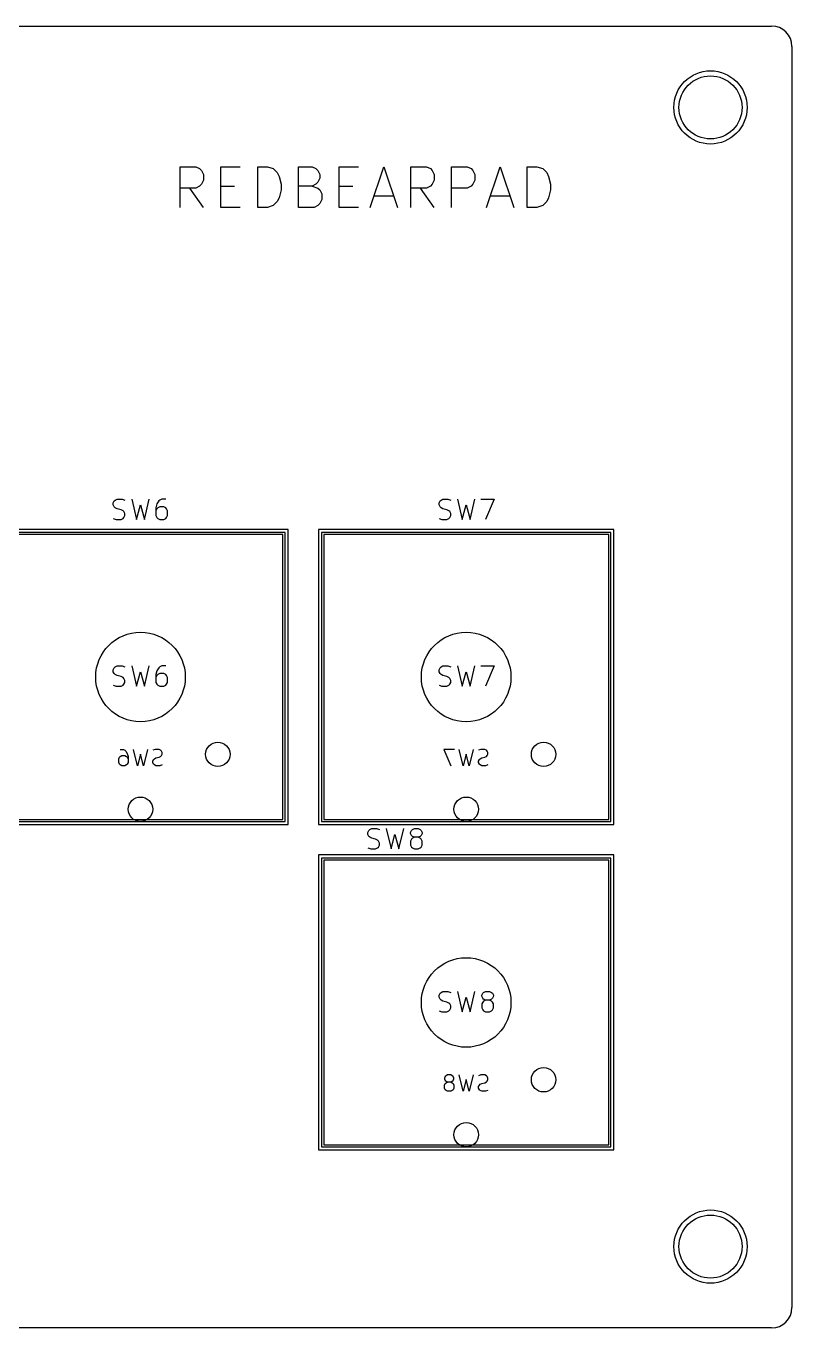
# Model space of a CAD drawing. Extents: x 0 to 96, y -64 to 1.6.
# Drawn here: x 58.4 to 96, y -64 to 0 of the extents above; entities that cross this region are included whole.
import ezdxf

# ---------------------------------------------------------------- set-up
doc = ezdxf.new("R2010")
doc.units = 0
for name, color, linetype in [('BLACK', 7, 'CONTINUOUS'), ('GRAY3', 9, 'CONTINUOUS'), ('LORANGE', 41, 'CONTINUOUS'), ('LYELLOW', 51, 'CONTINUOUS'), ('WHITE', 7, 'CONTINUOUS')]:
    doc.layers.add(name, color=color, linetype=linetype)

msp = doc.modelspace()

# ---------------------------------------------------------------- linework, layer by layer
at = {"layer": 'BLACK'}
for centre, radius in [((92, -4), 1.549999), ((64, -32), 2.199999), ((80, -32), 2.199999), ((67.8, -35.8), 0.6), ((83.8, -35.8), 0.6), ((64, -38.5), 0.6), ((80, -38.5), 0.6), ((80, -48), 2.199999), ((83.8, -51.8), 0.6), ((80, -54.5), 0.6), ((92, -60), 1.549999)]:
    msp.add_circle(centre, radius, dxfattribs=at)
at = {"layer": 'GRAY3', "linetype": 'CONTINUOUS'}
for p, q in [((71, -25), (57, -25)), ((71, -39), (71, -25)), ((73, -25), (73, -39)), ((87, -25), (73, -25)), ((87, -39), (87, -25)), ((62.666667, -31.645295), (62.714286, -31.550057)), ((62.666667, -31.740533), (62.666667, -31.645295)), ((62.714286, -31.835771), (62.666667, -31.740533)), ((62.714286, -31.550057), (62.761905, -31.502438)), ((62.761905, -31.88339), (62.714286, -31.835771)), ((62.761905, -31.502438), (62.857143, -31.454819)), ((62.857143, -31.931009), (62.761905, -31.88339)), ((62.857143, -31.454819), (63.095238, -31.454819)), ((63.047619, -31.978628), (62.857143, -31.931009)), ((63.142857, -32.026247), (63.047619, -31.978628)), ((63.095238, -31.454819), (63.238095, -31.502438)), ((63.571429, -31.454819), (63.809524, -32.454819)), ((63.809524, -32.454819), (64, -31.740533)), ((64, -31.740533), (64.190476, -32.454819)), ((64.190476, -32.454819), (64.428572, -31.454819)), ((64.809524, -31.692914), (64.761905, -31.88339)), ((64.761905, -31.88339), (64.761905, -32.264342)), ((64.809524, -31.931009), (64.761905, -32.026247)), ((64.904762, -31.550057), (64.809524, -31.692914)), ((64.857143, -31.88339), (64.809524, -31.931009)), ((64.952381, -31.835771), (64.857143, -31.88339)), ((64.952381, -31.502438), (64.904762, -31.550057)), ((65.047619, -31.454819), (64.952381, -31.502438)), ((65.142857, -31.835771), (64.952381, -31.835771)), ((65.238095, -31.454819), (65.047619, -31.454819)), ((65.238095, -31.88339), (65.142857, -31.835771)), ((65.285714, -31.931009), (65.238095, -31.88339)), ((65.333333, -32.026247), (65.285714, -31.931009)), ((78.666667, -31.645295), (78.714286, -31.550057)), ((78.666667, -31.740533), (78.666667, -31.645295)), ((78.714286, -31.835771), (78.666667, -31.740533)), ((78.714286, -31.550057), (78.761905, -31.502438)), ((78.761905, -31.88339), (78.714286, -31.835771)), ((78.761905, -31.502438), (78.857143, -31.454819)), ((78.857143, -31.931009), (78.761905, -31.88339)), ((78.857143, -31.454819), (79.095238, -31.454819)), ((79.047619, -31.978628), (78.857143, -31.931009)), ((79.142857, -32.026247), (79.047619, -31.978628)), ((79.095238, -31.454819), (79.238095, -31.502438)), ((79.571429, -31.454819), (79.809524, -32.454819)), ((79.809524, -32.454819), (80, -31.740533)), ((80, -31.740533), (80.190476, -32.454819)), ((80.190476, -32.454819), (80.428572, -31.454819)), ((80.714286, -31.454819), (81.380952, -31.454819)), ((81.380952, -31.454819), (80.952381, -32.454819)), ((62.666667, -32.4072), (62.809524, -32.454819)), ((62.809524, -32.454819), (63.047619, -32.454819)), ((63.047619, -32.454819), (63.142857, -32.4072)), ((63.190476, -32.073866), (63.142857, -32.026247)), ((63.142857, -32.4072), (63.190476, -32.35958)), ((63.238095, -32.169104), (63.190476, -32.073866)), ((63.190476, -32.35958), (63.238095, -32.264342)), ((63.238095, -32.264342), (63.238095, -32.169104)), ((64.761905, -32.264342), (64.809524, -32.35958)), ((64.809524, -32.35958), (64.857143, -32.4072)), ((64.857143, -32.4072), (64.952381, -32.454819)), ((64.952381, -32.454819), (65.142857, -32.454819)), ((65.142857, -32.454819), (65.238095, -32.4072)), ((65.238095, -32.4072), (65.285714, -32.35958)), ((65.285714, -32.35958), (65.333333, -32.264342)), ((65.333333, -32.264342), (65.333333, -32.026247)), ((78.666667, -32.4072), (78.809524, -32.454819)), ((78.809524, -32.454819), (79.047619, -32.454819)), ((79.047619, -32.454819), (79.142857, -32.4072)), ((79.190476, -32.073866), (79.142857, -32.026247)), ((79.142857, -32.4072), (79.190476, -32.35958)), ((79.238095, -32.169104), (79.190476, -32.073866)), ((79.190476, -32.35958), (79.238095, -32.264342)), ((79.238095, -32.264342), (79.238095, -32.169104)), ((57, -39), (71, -39)), ((73, -39), (87, -39)), ((73, -41), (73, -55)), ((87, -41), (73, -41)), ((87, -55), (87, -41)), ((78.666667, -47.645295), (78.714286, -47.550057)), ((78.666667, -47.740533), (78.666667, -47.645295)), ((78.714286, -47.835771), (78.666667, -47.740533)), ((78.714286, -47.550057), (78.761905, -47.502438)), ((78.761905, -47.88339), (78.714286, -47.835771)), ((78.761905, -47.502438), (78.857143, -47.454819)), ((78.857143, -47.931009), (78.761905, -47.88339)), ((78.857143, -47.454819), (79.095238, -47.454819)), ((79.047619, -47.978628), (78.857143, -47.931009)), ((79.142857, -48.026247), (79.047619, -47.978628)), ((79.095238, -47.454819), (79.238095, -47.502438)), ((79.571429, -47.454819), (79.809524, -48.454819)), ((79.809524, -48.454819), (80, -47.740533)), ((80, -47.740533), (80.190476, -48.454819)), ((80.190476, -48.454819), (80.428572, -47.454819)), ((80.761905, -47.645295), (80.809524, -47.550057)), ((80.761905, -47.692914), (80.761905, -47.645295)), ((80.809524, -47.788152), (80.761905, -47.692914)), ((80.809524, -47.978628), (80.761905, -48.073866)), ((80.809524, -47.550057), (80.857143, -47.502438)), ((80.857143, -47.835771), (80.809524, -47.788152)), ((80.857143, -47.931009), (80.809524, -47.978628)), ((80.857143, -47.502438), (80.952381, -47.454819)), ((80.952381, -47.88339), (80.857143, -47.835771)), ((80.952381, -47.88339), (80.857143, -47.931009)), ((80.952381, -47.454819), (81.142857, -47.454819)), ((81.142857, -47.88339), (80.952381, -47.88339)), ((81.142857, -47.454819), (81.238095, -47.502438)), ((81.238095, -47.835771), (81.142857, -47.88339)), ((81.238095, -47.931009), (81.142857, -47.88339)), ((81.238095, -47.502438), (81.285714, -47.550057)), ((81.285714, -47.788152), (81.238095, -47.835771)), ((81.285714, -47.978628), (81.238095, -47.931009)), ((81.285714, -47.550057), (81.333333, -47.645295)), ((81.333333, -47.692914), (81.285714, -47.788152)), ((81.333333, -48.073866), (81.285714, -47.978628)), ((81.333333, -47.645295), (81.333333, -47.692914)), ((78.666667, -48.4072), (78.809524, -48.454819)), ((78.809524, -48.454819), (79.047619, -48.454819)), ((79.047619, -48.454819), (79.142857, -48.4072)), ((79.190476, -48.073866), (79.142857, -48.026247)), ((79.142857, -48.4072), (79.190476, -48.35958)), ((79.238095, -48.169104), (79.190476, -48.073866)), ((79.190476, -48.35958), (79.238095, -48.264342)), ((79.238095, -48.264342), (79.238095, -48.169104)), ((80.761905, -48.073866), (80.761905, -48.264342)), ((80.761905, -48.264342), (80.809524, -48.35958)), ((80.809524, -48.35958), (80.857143, -48.4072)), ((80.857143, -48.4072), (80.952381, -48.454819)), ((80.952381, -48.454819), (81.142857, -48.454819)), ((81.142857, -48.454819), (81.238095, -48.4072)), ((81.238095, -48.4072), (81.285714, -48.35958)), ((81.285714, -48.35958), (81.333333, -48.264342)), ((81.333333, -48.264342), (81.333333, -48.073866)), ((73, -55), (87, -55))]:
    msp.add_line(p, q, dxfattribs=at)
at = {"layer": 'LORANGE', "linetype": 'CONTINUOUS'}
for p, q in [((63.009523, -35.562295), (63.161904, -35.562295)), ((63.161904, -35.562295), (63.238095, -35.60039)), ((63.238095, -35.60039), (63.27619, -35.638485)), ((63.27619, -35.638485), (63.35238, -35.752771)), ((63.35238, -35.752771), (63.390476, -35.905152)), ((63.847619, -36.362295), (63.657143, -35.562295)), ((64, -35.790866), (63.847619, -36.362295)), ((64.152381, -36.362295), (64, -35.790866)), ((64.342857, -35.562295), (64.152381, -36.362295)), ((64.723809, -35.562295), (64.609524, -35.60039)), ((64.914286, -35.562295), (64.723809, -35.562295)), ((64.990476, -35.60039), (64.914286, -35.562295)), ((65.028571, -35.638485), (64.990476, -35.60039)), ((65.066667, -35.714676), (65.028571, -35.638485)), ((65.028571, -35.867057), (65.066667, -35.790866)), ((65.066667, -35.790866), (65.066667, -35.714676)), ((79.428571, -35.562295), (78.895237, -35.562295)), ((78.895237, -35.562295), (79.238095, -36.362295)), ((79.847619, -36.362295), (79.657143, -35.562295)), ((80, -35.790866), (79.847619, -36.362295)), ((80.152381, -36.362295), (80, -35.790866)), ((80.342857, -35.562295), (80.152381, -36.362295)), ((80.723809, -35.562295), (80.609524, -35.60039)), ((80.914286, -35.562295), (80.723809, -35.562295)), ((80.990476, -35.60039), (80.914286, -35.562295)), ((81.028571, -35.638485), (80.990476, -35.60039)), ((81.066667, -35.714676), (81.028571, -35.638485)), ((81.028571, -35.867057), (81.066667, -35.790866)), ((81.066667, -35.790866), (81.066667, -35.714676)), ((62.933333, -36.019438), (62.971428, -35.943247)), ((62.933333, -36.209914), (62.933333, -36.019438)), ((62.971428, -36.286104), (62.933333, -36.209914)), ((62.971428, -35.943247), (63.009523, -35.905152)), ((63.009523, -36.3242), (62.971428, -36.286104)), ((63.009523, -35.905152), (63.085714, -35.867057)), ((63.085714, -36.362295), (63.009523, -36.3242)), ((63.085714, -35.867057), (63.238095, -35.867057)), ((63.238095, -36.362295), (63.085714, -36.362295)), ((63.238095, -35.867057), (63.314285, -35.905152)), ((63.314285, -36.3242), (63.238095, -36.362295)), ((63.314285, -35.905152), (63.35238, -35.943247)), ((63.35238, -36.286104), (63.314285, -36.3242)), ((63.35238, -35.943247), (63.390476, -36.019438)), ((63.390476, -36.209914), (63.35238, -36.286104)), ((63.390476, -35.905152), (63.390476, -36.209914)), ((64.609524, -36.133723), (64.647619, -36.057533)), ((64.609524, -36.209914), (64.609524, -36.133723)), ((64.647619, -36.286104), (64.609524, -36.209914)), ((64.647619, -36.057533), (64.685714, -36.019438)), ((64.685714, -36.3242), (64.647619, -36.286104)), ((64.685714, -36.019438), (64.761905, -35.981342)), ((64.761905, -36.362295), (64.685714, -36.3242)), ((64.761905, -35.981342), (64.914286, -35.943247)), ((64.952381, -36.362295), (64.761905, -36.362295)), ((64.914286, -35.943247), (64.990476, -35.905152)), ((65.066667, -36.3242), (64.952381, -36.362295)), ((64.990476, -35.905152), (65.028571, -35.867057)), ((80.609524, -36.133723), (80.647619, -36.057533)), ((80.609524, -36.209914), (80.609524, -36.133723)), ((80.647619, -36.286104), (80.609524, -36.209914)), ((80.647619, -36.057533), (80.685714, -36.019438)), ((80.685714, -36.3242), (80.647619, -36.286104)), ((80.685714, -36.019438), (80.761905, -35.981342)), ((80.761905, -36.362295), (80.685714, -36.3242)), ((80.761905, -35.981342), (80.914286, -35.943247)), ((80.952381, -36.362295), (80.761905, -36.362295)), ((80.914286, -35.943247), (80.990476, -35.905152)), ((81.066667, -36.3242), (80.952381, -36.362295)), ((80.990476, -35.905152), (81.028571, -35.867057)), ((78.971428, -51.638485), (78.933333, -51.714676)), ((78.933333, -51.714676), (78.933333, -51.752771)), ((78.933333, -51.752771), (78.971428, -51.828961)), ((79.009523, -51.60039), (78.971428, -51.638485)), ((78.971428, -51.828961), (79.009523, -51.867057)), ((79.085714, -51.562295), (79.009523, -51.60039)), ((79.238095, -51.562295), (79.085714, -51.562295)), ((79.314285, -51.60039), (79.238095, -51.562295)), ((79.35238, -51.638485), (79.314285, -51.60039)), ((79.314285, -51.867057), (79.35238, -51.828961)), ((79.390476, -51.714676), (79.35238, -51.638485)), ((79.35238, -51.828961), (79.390476, -51.752771)), ((79.390476, -51.752771), (79.390476, -51.714676)), ((79.847619, -52.362295), (79.657143, -51.562295)), ((80, -51.790866), (79.847619, -52.362295)), ((80.152381, -52.362295), (80, -51.790866)), ((80.342857, -51.562295), (80.152381, -52.362295)), ((80.723809, -51.562295), (80.609524, -51.60039)), ((80.914286, -51.562295), (80.723809, -51.562295)), ((80.990476, -51.60039), (80.914286, -51.562295)), ((81.028571, -51.638485), (80.990476, -51.60039)), ((81.066667, -51.714676), (81.028571, -51.638485)), ((81.028571, -51.867057), (81.066667, -51.790866)), ((81.066667, -51.790866), (81.066667, -51.714676)), ((78.933333, -52.057533), (78.971428, -51.981342)), ((78.933333, -52.209914), (78.933333, -52.057533)), ((78.971428, -52.286104), (78.933333, -52.209914)), ((78.971428, -51.981342), (79.009523, -51.943247)), ((79.009523, -52.3242), (78.971428, -52.286104)), ((79.009523, -51.867057), (79.085714, -51.905152)), ((79.009523, -51.943247), (79.085714, -51.905152)), ((79.085714, -52.362295), (79.009523, -52.3242)), ((79.085714, -51.905152), (79.238095, -51.905152)), ((79.238095, -52.362295), (79.085714, -52.362295)), ((79.238095, -51.905152), (79.314285, -51.867057)), ((79.238095, -51.905152), (79.314285, -51.943247)), ((79.314285, -52.3242), (79.238095, -52.362295)), ((79.314285, -51.943247), (79.35238, -51.981342)), ((79.35238, -52.286104), (79.314285, -52.3242)), ((79.35238, -51.981342), (79.390476, -52.057533)), ((79.390476, -52.209914), (79.35238, -52.286104)), ((79.390476, -52.057533), (79.390476, -52.209914)), ((80.609524, -52.133723), (80.647619, -52.057533)), ((80.609524, -52.209914), (80.609524, -52.133723)), ((80.647619, -52.286104), (80.609524, -52.209914)), ((80.647619, -52.057533), (80.685714, -52.019438)), ((80.685714, -52.3242), (80.647619, -52.286104)), ((80.685714, -52.019438), (80.761905, -51.981342)), ((80.761905, -52.362295), (80.685714, -52.3242)), ((80.761905, -51.981342), (80.914286, -51.943247)), ((80.952381, -52.362295), (80.761905, -52.362295)), ((80.914286, -51.943247), (80.990476, -51.905152)), ((81.066667, -52.3242), (80.952381, -52.362295)), ((80.990476, -51.905152), (81.028571, -51.867057))]:
    msp.add_line(p, q, dxfattribs=at)
at = {"layer": 'LYELLOW', "linetype": 'CONTINUOUS'}
for p, q in [((65.95238, -8.914838), (65.95238, -6.914838)), ((65.95238, -6.914838), (66.714285, -6.914838)), ((66.714285, -6.914838), (66.904761, -7.010076)), ((66.904761, -7.010076), (66.999999, -7.105314)), ((67.95238, -8.914838), (67.95238, -6.914838)), ((67.95238, -6.914838), (68.904761, -6.914838)), ((69.761904, -8.914838), (69.761904, -6.914838)), ((69.761904, -6.914838), (70.238094, -6.914838)), ((70.238094, -6.914838), (70.523809, -7.010076)), ((70.523809, -7.010076), (70.714285, -7.200552)), ((71.761904, -8.914838), (71.761904, -6.914838)), ((71.761904, -6.914838), (72.428571, -6.914838)), ((72.428571, -6.914838), (72.619047, -7.010076)), ((72.619047, -7.010076), (72.714285, -7.105314)), ((73.761904, -8.914838), (73.761904, -6.914838)), ((73.761904, -6.914838), (74.714285, -6.914838)), ((75.285714, -8.914838), (75.95238, -6.914838)), ((75.95238, -6.914838), (76.619047, -8.914838)), ((77.285714, -8.914838), (77.285714, -6.914838)), ((77.285714, -6.914838), (78.047619, -6.914838)), ((78.047619, -6.914838), (78.238095, -7.010076)), ((78.238095, -7.010076), (78.333333, -7.105314)), ((79.285714, -8.914838), (79.285714, -6.914838)), ((79.285714, -6.914838), (80.047619, -6.914838)), ((80.047619, -6.914838), (80.238095, -7.010076)), ((80.238095, -7.010076), (80.333333, -7.105314)), ((81, -8.914838), (81.666666, -6.914838)), ((81.666666, -6.914838), (82.333333, -8.914838)), ((83, -8.914838), (83, -6.914838)), ((83, -6.914838), (83.47619, -6.914838)), ((83.47619, -6.914838), (83.761905, -7.010076)), ((83.761905, -7.010076), (83.952381, -7.200552)), ((66.999999, -7.105314), (67.095237, -7.29579)), ((67.095237, -7.581504), (66.999999, -7.77198)), ((67.095237, -7.29579), (67.095237, -7.581504)), ((70.714285, -7.200552), (70.809523, -7.391028)), ((70.809523, -7.391028), (70.904761, -7.77198)), ((72.714285, -7.676742), (72.619047, -7.77198)), ((72.714285, -7.105314), (72.809523, -7.29579)), ((72.809523, -7.486266), (72.714285, -7.676742)), ((72.809523, -7.29579), (72.809523, -7.486266)), ((78.333333, -7.105314), (78.428571, -7.29579)), ((78.428571, -7.581504), (78.333333, -7.77198)), ((78.428571, -7.29579), (78.428571, -7.581504)), ((80.333333, -7.105314), (80.428571, -7.29579)), ((80.428571, -7.581504), (80.333333, -7.77198)), ((80.428571, -7.29579), (80.428571, -7.581504)), ((83.952381, -7.200552), (84.047619, -7.391028)), ((84.047619, -7.391028), (84.142857, -7.77198)), ((66.714285, -7.962457), (65.95238, -7.962457)), ((67.095237, -8.914838), (66.42857, -7.962457)), ((66.904761, -7.867219), (66.714285, -7.962457)), ((66.999999, -7.77198), (66.904761, -7.867219)), ((67.95238, -7.867219), (68.619047, -7.867219)), ((70.904761, -8.057695), (70.809523, -8.438647)), ((70.904761, -7.77198), (70.904761, -8.057695)), ((72.428571, -7.867219), (71.761904, -7.867219)), ((72.619047, -7.77198), (72.428571, -7.867219)), ((72.428571, -7.867219), (72.714285, -7.962457)), ((72.714285, -7.962457), (72.809523, -8.057695)), ((72.809523, -8.057695), (72.904761, -8.248171)), ((72.904761, -8.248171), (72.904761, -8.533885)), ((73.761904, -7.867219), (74.428571, -7.867219)), ((78.047619, -7.962457), (77.285714, -7.962457)), ((78.428571, -8.914838), (77.761904, -7.962457)), ((78.238095, -7.867219), (78.047619, -7.962457)), ((78.333333, -7.77198), (78.238095, -7.867219)), ((80.047619, -7.962457), (79.285714, -7.962457)), ((80.238095, -7.867219), (80.047619, -7.962457)), ((80.333333, -7.77198), (80.238095, -7.867219)), ((84.142857, -8.057695), (84.047619, -8.438647)), ((84.142857, -7.77198), (84.142857, -8.057695)), ((68.904761, -8.914838), (67.95238, -8.914838)), ((70.238094, -8.914838), (69.761904, -8.914838)), ((70.523809, -8.8196), (70.238094, -8.914838)), ((70.714285, -8.629123), (70.523809, -8.8196)), ((70.809523, -8.438647), (70.714285, -8.629123)), ((72.523809, -8.914838), (71.761904, -8.914838)), ((72.714285, -8.8196), (72.523809, -8.914838)), ((72.809523, -8.724361), (72.714285, -8.8196)), ((72.904761, -8.533885), (72.809523, -8.724361)), ((74.714285, -8.914838), (73.761904, -8.914838)), ((75.47619, -8.343409), (76.428571, -8.343409)), ((81.190476, -8.343409), (82.142857, -8.343409)), ((83.47619, -8.914838), (83, -8.914838)), ((83.761905, -8.8196), (83.47619, -8.914838)), ((83.952381, -8.629123), (83.761905, -8.8196)), ((84.047619, -8.438647), (83.952381, -8.629123)), ((62.666667, -23.442695), (62.714286, -23.347457)), ((62.666667, -23.537933), (62.666667, -23.442695)), ((62.714286, -23.633171), (62.666667, -23.537933)), ((62.714286, -23.347457), (62.761905, -23.299838)), ((62.761905, -23.68079), (62.714286, -23.633171)), ((62.761905, -23.299838), (62.857143, -23.252219)), ((62.857143, -23.252219), (63.095238, -23.252219)), ((63.095238, -23.252219), (63.238095, -23.299838)), ((63.571429, -23.252219), (63.809524, -24.252219)), ((63.809524, -24.252219), (64, -23.537933)), ((64, -23.537933), (64.190476, -24.252219)), ((64.190476, -24.252219), (64.428572, -23.252219)), ((64.809524, -23.490314), (64.761905, -23.68079)), ((64.904762, -23.347457), (64.809524, -23.490314)), ((64.952381, -23.633171), (64.857143, -23.68079)), ((64.952381, -23.299838), (64.904762, -23.347457)), ((65.047619, -23.252219), (64.952381, -23.299838)), ((65.142857, -23.633171), (64.952381, -23.633171)), ((65.238095, -23.252219), (65.047619, -23.252219)), ((65.238095, -23.68079), (65.142857, -23.633171)), ((78.666667, -23.442695), (78.714286, -23.347457)), ((78.666667, -23.537933), (78.666667, -23.442695)), ((78.714286, -23.633171), (78.666667, -23.537933)), ((78.714286, -23.347457), (78.761905, -23.299838)), ((78.761905, -23.68079), (78.714286, -23.633171)), ((78.761905, -23.299838), (78.857143, -23.252219)), ((78.857143, -23.252219), (79.095238, -23.252219)), ((79.095238, -23.252219), (79.238095, -23.299838)), ((79.571429, -23.252219), (79.809524, -24.252219)), ((79.809524, -24.252219), (80, -23.537933)), ((80, -23.537933), (80.190476, -24.252219)), ((80.190476, -24.252219), (80.428572, -23.252219)), ((80.714286, -23.252219), (81.380952, -23.252219)), ((81.380952, -23.252219), (80.952381, -24.252219)), ((62.666667, -24.2046), (62.809524, -24.252219)), ((62.857143, -23.728409), (62.761905, -23.68079)), ((62.809524, -24.252219), (63.047619, -24.252219)), ((63.047619, -23.776028), (62.857143, -23.728409)), ((63.142857, -23.823647), (63.047619, -23.776028)), ((63.047619, -24.252219), (63.142857, -24.2046)), ((63.190476, -23.871266), (63.142857, -23.823647)), ((63.142857, -24.2046), (63.190476, -24.15698)), ((63.238095, -23.966504), (63.190476, -23.871266)), ((63.190476, -24.15698), (63.238095, -24.061742)), ((63.238095, -24.061742), (63.238095, -23.966504)), ((64.761905, -23.68079), (64.761905, -24.061742)), ((64.809524, -23.728409), (64.761905, -23.823647)), ((64.761905, -24.061742), (64.809524, -24.15698)), ((64.857143, -23.68079), (64.809524, -23.728409)), ((64.809524, -24.15698), (64.857143, -24.2046)), ((64.857143, -24.2046), (64.952381, -24.252219)), ((64.952381, -24.252219), (65.142857, -24.252219)), ((65.142857, -24.252219), (65.238095, -24.2046)), ((65.285714, -23.728409), (65.238095, -23.68079)), ((65.238095, -24.2046), (65.285714, -24.15698)), ((65.333333, -23.823647), (65.285714, -23.728409)), ((65.285714, -24.15698), (65.333333, -24.061742)), ((65.333333, -24.061742), (65.333333, -23.823647)), ((78.666667, -24.2046), (78.809524, -24.252219)), ((78.857143, -23.728409), (78.761905, -23.68079)), ((78.809524, -24.252219), (79.047619, -24.252219)), ((79.047619, -23.776028), (78.857143, -23.728409)), ((79.142857, -23.823647), (79.047619, -23.776028)), ((79.047619, -24.252219), (79.142857, -24.2046)), ((79.190476, -23.871266), (79.142857, -23.823647)), ((79.142857, -24.2046), (79.190476, -24.15698)), ((79.238095, -23.966504), (79.190476, -23.871266)), ((79.190476, -24.15698), (79.238095, -24.061742)), ((79.238095, -24.061742), (79.238095, -23.966504)), ((71.1, -24.9), (56.9, -24.9)), ((71.1, -39.1), (71.1, -24.9)), ((72.9, -24.9), (72.9, -39.1)), ((87.1, -24.9), (72.9, -24.9)), ((87.1, -39.1), (87.1, -24.9)), ((56.9, -39.1), (71.1, -39.1)), ((72.9, -39.1), (87.1, -39.1)), ((75.166667, -39.642695), (75.214286, -39.547457)), ((75.166667, -39.737933), (75.166667, -39.642695)), ((75.214286, -39.547457), (75.261905, -39.499838)), ((75.261905, -39.499838), (75.357143, -39.452219)), ((75.357143, -39.452219), (75.595238, -39.452219)), ((75.595238, -39.452219), (75.738095, -39.499838)), ((76.071429, -39.452219), (76.309524, -40.452219)), ((76.690476, -40.452219), (76.928572, -39.452219)), ((77.261905, -39.642695), (77.309524, -39.547457)), ((77.261905, -39.690314), (77.261905, -39.642695)), ((77.309524, -39.547457), (77.357143, -39.499838)), ((77.357143, -39.499838), (77.452381, -39.452219)), ((77.452381, -39.452219), (77.642857, -39.452219)), ((77.642857, -39.452219), (77.738095, -39.499838)), ((77.738095, -39.499838), (77.785714, -39.547457)), ((77.785714, -39.547457), (77.833333, -39.642695)), ((77.833333, -39.642695), (77.833333, -39.690314)), ((75.214286, -39.833171), (75.166667, -39.737933)), ((75.261905, -39.88079), (75.214286, -39.833171)), ((75.357143, -39.928409), (75.261905, -39.88079)), ((75.547619, -39.976028), (75.357143, -39.928409)), ((75.642857, -40.023647), (75.547619, -39.976028)), ((75.690476, -40.071266), (75.642857, -40.023647)), ((75.738095, -40.166504), (75.690476, -40.071266)), ((75.690476, -40.35698), (75.738095, -40.261742)), ((75.738095, -40.261742), (75.738095, -40.166504)), ((76.309524, -40.452219), (76.5, -39.737933)), ((76.5, -39.737933), (76.690476, -40.452219)), ((77.309524, -39.785552), (77.261905, -39.690314)), ((77.309524, -39.976028), (77.261905, -40.071266)), ((77.261905, -40.071266), (77.261905, -40.261742)), ((77.261905, -40.261742), (77.309524, -40.35698)), ((77.357143, -39.833171), (77.309524, -39.785552)), ((77.357143, -39.928409), (77.309524, -39.976028)), ((77.452381, -39.88079), (77.357143, -39.833171)), ((77.452381, -39.88079), (77.357143, -39.928409)), ((77.642857, -39.88079), (77.452381, -39.88079)), ((77.738095, -39.833171), (77.642857, -39.88079)), ((77.738095, -39.928409), (77.642857, -39.88079)), ((77.785714, -39.785552), (77.738095, -39.833171)), ((77.785714, -39.976028), (77.738095, -39.928409)), ((77.833333, -39.690314), (77.785714, -39.785552)), ((77.833333, -40.071266), (77.785714, -39.976028)), ((77.785714, -40.35698), (77.833333, -40.261742)), ((77.833333, -40.261742), (77.833333, -40.071266)), ((72.9, -40.9), (72.9, -55.1)), ((87.1, -40.9), (72.9, -40.9)), ((75.166667, -40.4046), (75.309524, -40.452219)), ((75.309524, -40.452219), (75.547619, -40.452219)), ((75.547619, -40.452219), (75.642857, -40.4046)), ((75.642857, -40.4046), (75.690476, -40.35698)), ((77.309524, -40.35698), (77.357143, -40.4046)), ((77.357143, -40.4046), (77.452381, -40.452219)), ((77.452381, -40.452219), (77.642857, -40.452219)), ((77.642857, -40.452219), (77.738095, -40.4046)), ((77.738095, -40.4046), (77.785714, -40.35698)), ((87.1, -55.1), (87.1, -40.9)), ((72.9, -55.1), (87.1, -55.1))]:
    msp.add_line(p, q, dxfattribs=at)
at = {"layer": 'WHITE', "linetype": 'CONTINUOUS'}
for p, q in [((1, 0), (95, 0)), ((96, -1), (96, -63)), ((71.25, -24.75), (56.75, -24.75)), ((71.25, -39.25), (71.25, -24.75)), ((72.75, -24.75), (72.75, -39.25)), ((87.25, -24.75), (72.75, -24.75)), ((87.25, -39.25), (87.25, -24.75)), ((56.75, -39.25), (71.25, -39.25)), ((72.75, -39.25), (87.25, -39.25)), ((72.75, -40.75), (72.75, -55.25)), ((87.25, -40.75), (72.75, -40.75)), ((87.25, -55.25), (87.25, -40.75)), ((72.75, -55.25), (87.25, -55.25)), ((95, -64), (1, -64))]:
    msp.add_line(p, q, dxfattribs=at)
at = {"layer": 'WHITE'}
for centre in [(92, -4), (92, -60)]:
    msp.add_circle(centre, 1.8, dxfattribs=at)
for centre, start, end in [((95, -1), 0, 90), ((95, -63), -90, 0)]:
    msp.add_arc(centre, 1, start, end, dxfattribs=at)

doc.saveas('drawing.dxf')
